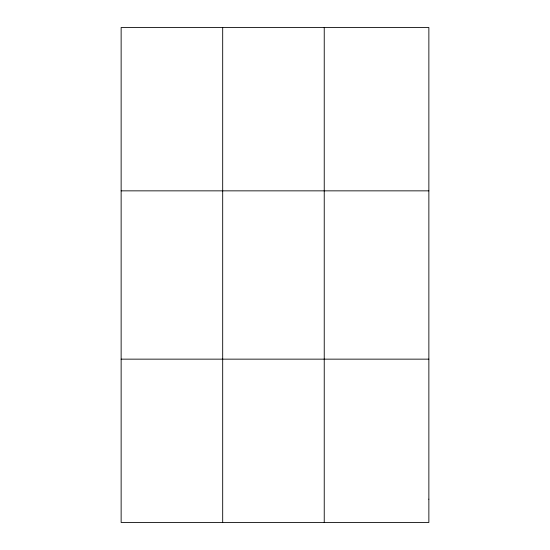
<?xml version="1.0" encoding="UTF-8"?>
<svg xmlns="http://www.w3.org/2000/svg" width="550" height="550" viewBox="0 0 550 550"><rect width="100%" height="100%" fill="white"/><g stroke="black" fill="none" stroke-linecap="round" stroke-linejoin="round"><path stroke-width="0.82" d="M222.688 27.5L222.688 522.5M324.239 27.5L324.239 522.5M121.137 190.85L428.862 190.85M121.137 359.15L428.862 359.15M428.862 499.166L428.862 522.5L121.137 522.5L121.137 27.5L428.862 27.5L428.862 499.166"/></g></svg>
